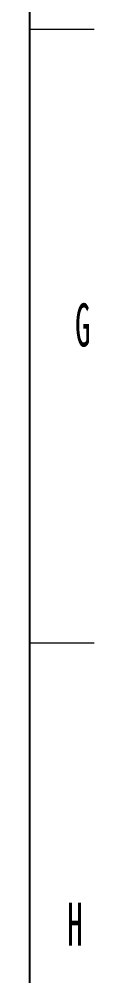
# Model space of a CAD drawing. Header units: millimetres. Extents: x 29 to 2500, y -68 to 1852.
# Drawn here: x 2478 to 2496, y 452 to 718.6 of the extents above; entities that cross this region are included whole.
import ezdxf

# ---------------------------------------------------------------- set-up
doc = ezdxf.new("R2010")
doc.units = ezdxf.units.MM
doc.header["$LTSCALE"] = 6
doc.layers.add('12', color=4, linetype='Continuous')
doc.styles.add('SLDTEXTSTYLE5', font='TXT', dxfattribs={"width": 0.525})

# ---------------------------------------------------------------- blocks, each defined once
blk = doc.blocks.new('블록12')
blk.add_line((2477.98, 31.81), (2477.98, 1741.81))
at = {"color": 7, "linetype": 'Continuous', "lineweight": 18}
for p, q in [((2477.98, 715.81), (2495.98, 715.81)), ((2477.98, 544.81), (2495.98, 544.81))]:
    blk.add_line(p, q, dxfattribs=at)

msp = doc.modelspace()

# ---------------------------------------------------------------- block references
at = {"color": 7, "linetype": 'Continuous'}
msp.add_blockref('블록12', (0, 0), dxfattribs=at)

# ---------------------------------------------------------------- texts
at = {"layer": '12', "char_height": 12, "attachment_point": 2, "style": 'SLDTEXTSTYLE5'}
for s, insert in [('G', (2492.77, 639.366)), ('H', (2490.612, 472.381))]:
    msp.add_mtext(s, dxfattribs=dict(at, insert=insert))

doc.saveas('drawing.dxf')
